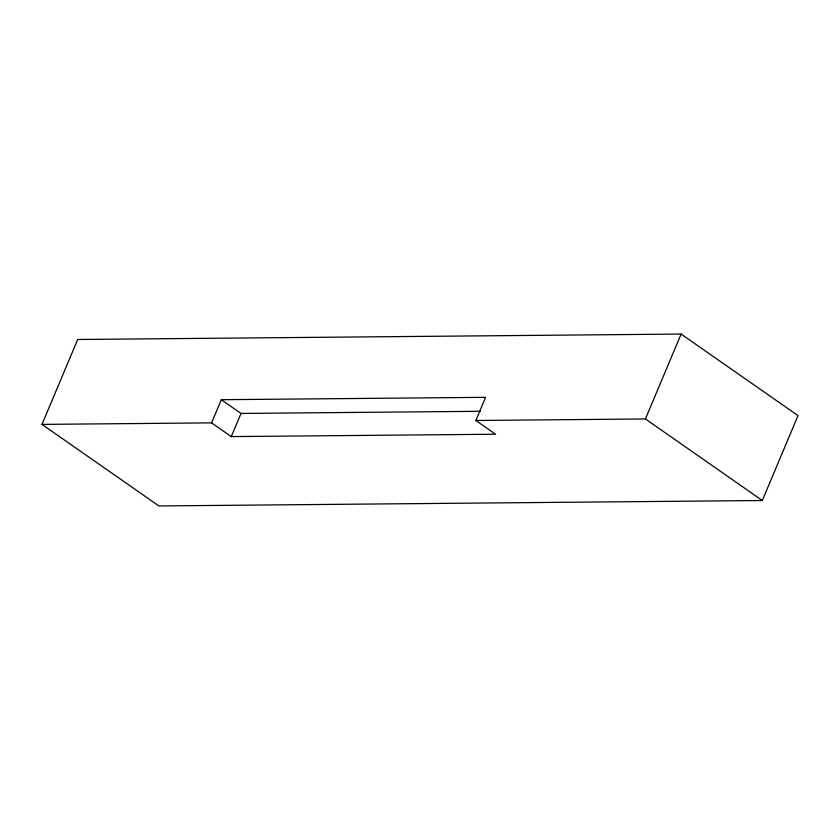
<?xml version="1.0" encoding="UTF-8"?>
<svg xmlns="http://www.w3.org/2000/svg" width="840" height="840" viewBox="0 0 840 840"><rect width="100%" height="100%" fill="white"/><g stroke="black" fill="none" stroke-linecap="round" stroke-linejoin="round"><path stroke-width="1.26" d="M42 424.389L77.689 339.486L681.114 334.058L798 415.611L762.311 500.514L158.886 505.943L42 424.389L211.585 422.867L231.273 436.601L495.527 434.228L475.839 420.483L485.572 397.331L221.319 399.704L211.585 422.867M231.273 436.601L241.007 413.448L480.406 411.296M475.839 420.483L645.425 418.961L681.114 334.058M645.425 418.961L762.311 500.514M221.319 399.704L241.007 413.448"/></g></svg>
